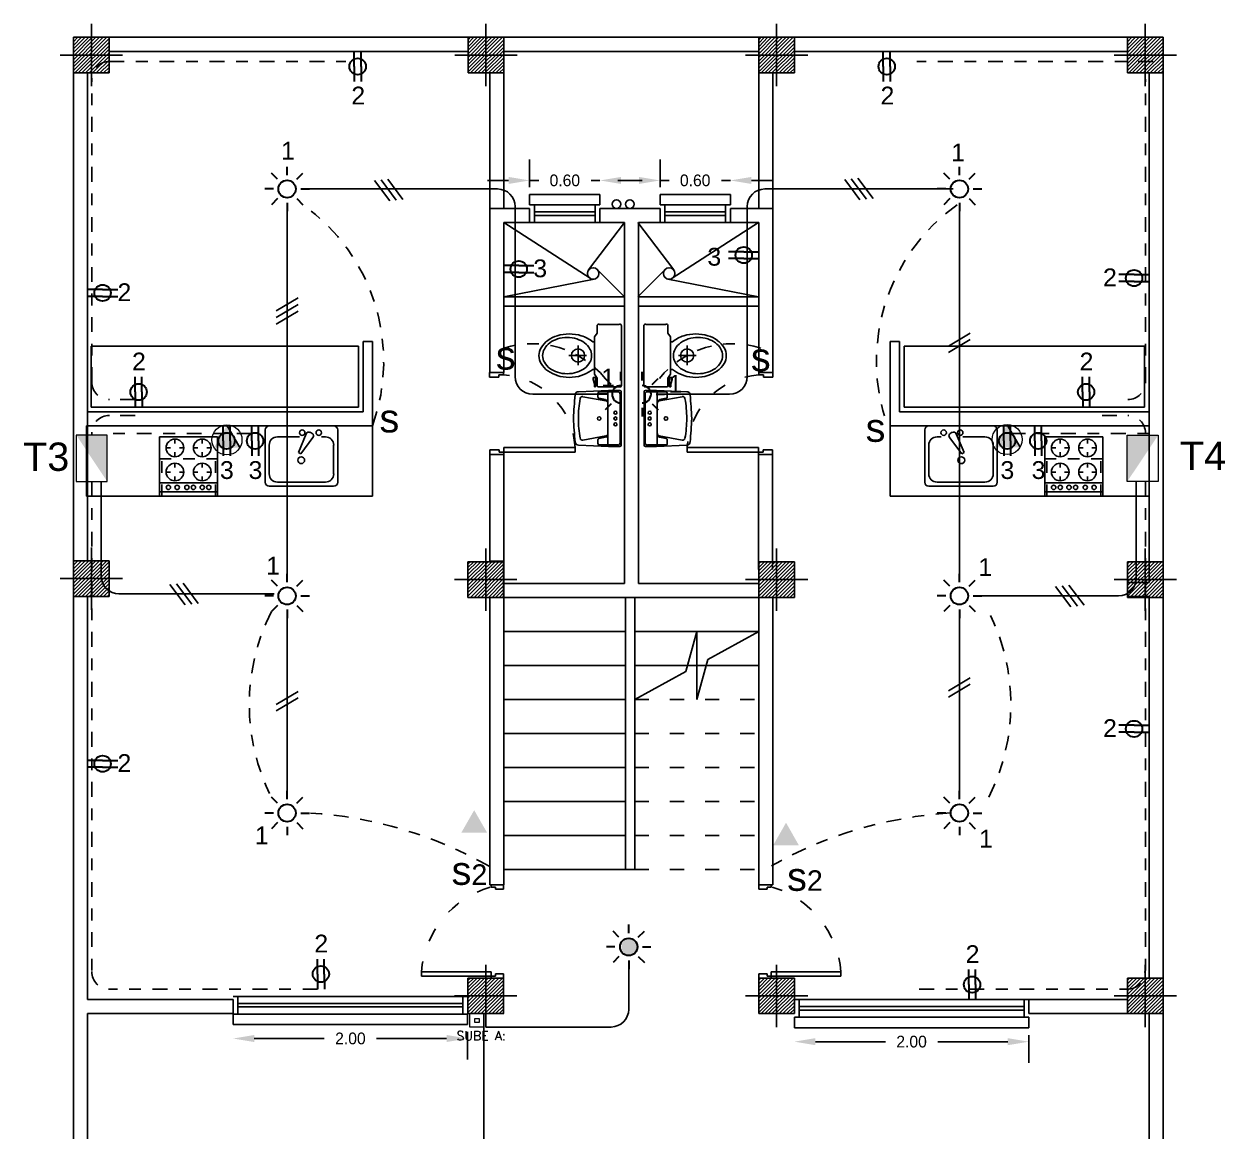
# Model space of a CAD drawing. Extents: x 876.5 to 905.5, y -313.4 to -291.
# Drawn here: x 876.67 to 886.91, y -300.86 to -291.41 of the extents above; entities that cross this region are included whole.
import ezdxf

# ---------------------------------------------------------------- set-up
doc = ezdxf.new("R2010")
doc.units = 0
doc.header["$LTSCALE"] = 0.01
for name, pattern in [('ACAD_ISO03W100', [30, 12, -18]), ('DASHDOT', [25.4, 12.7, -6.35, 0, -6.35]), ('HIDDEN', [0.375, 0.25, -0.125]), ('TRAZOS2', [9.525, 6.35, -3.175])]:
    doc.linetypes.add(name, pattern=pattern)
doc.layers.get('0').update_dxf_attribs({"linetype": 'CONTINUOUS'})
doc.styles.add('BARRIOS', font='arial.ttf')
doc.styles.add('STYLE5', font='simplex.shx', dxfattribs={"height": 2.6})

msp = doc.modelspace()

# ---------------------------------------------------------------- hatches: boundary and pattern name
h = msp.add_hatch(color=7)
h.dxf.hatch_style = 1
h.paths.add_polyline_path([(878.401, -294.828), (878.291, -295.02), (878.511, -295.02)])
h = msp.add_hatch(color=7)
h.dxf.hatch_style = 1
h.paths.add_polyline_path([(885.056, -294.825), (884.946, -295.017), (885.166, -295.017)])
at = {"linetype": 'TRAZOS2', "lineweight": 0}
for points in [[(877.38, -295.311), (877.38, -294.914), (877.116, -294.914)], [(886.08, -295.311), (886.08, -294.914), (886.345, -294.914)]]:
    msp.add_hatch(color=7, dxfattribs=at).paths.add_polyline_path(points)
h = msp.add_hatch(color=7)
h.dxf.hatch_style = 1
h.paths.add_polyline_path([(880.51, -298.114), (880.4, -298.306), (880.62, -298.306)])
h = msp.add_hatch(color=7)
h.dxf.hatch_style = 1
h.paths.add_polyline_path([(883.17, -298.221), (883.06, -298.414), (883.28, -298.414)])
at = {"linetype": 'Continuous'}
h = msp.add_hatch(color=7, dxfattribs=at)
h.dxf.hatch_style = 1
h.paths.add_polyline_path([(881.766, -299.28, 1), (881.914, -299.28, 1)])

# ---------------------------------------------------------------- linework, layer by layer
at = {"color": 7}
for p, q in [((877.244, -291.406), (877.244, -291.938)), ((880.61, -291.938), (880.61, -291.406)), ((883.089, -291.938), (883.089, -291.406)), ((886.235, -291.406), (886.235, -291.938)), ((877.092, -291.52), (877.396, -291.52)), ((877.092, -291.824), (877.092, -291.52)), ((877.092, -291.527), (877.099, -291.52)), ((877.092, -291.558), (877.129, -291.52)), ((877.092, -291.589), (877.16, -291.52)), ((877.092, -291.619), (877.191, -291.52)), ((877.092, -291.65), (877.222, -291.52)), ((877.092, -291.681), (877.252, -291.52)), ((877.092, -291.711), (877.283, -291.52)), ((877.092, -291.742), (877.314, -291.52)), ((877.092, -291.773), (877.344, -291.52)), ((877.092, -291.804), (877.375, -291.52)), ((877.092, -291.52), (877.396, -291.52)), ((877.092, -291.824), (877.092, -291.52)), ((877.102, -291.824), (877.396, -291.53)), ((877.133, -291.824), (877.396, -291.561)), ((877.396, -291.52), (877.396, -291.824)), ((877.396, -291.52), (877.396, -291.824)), ((880.458, -291.824), (880.458, -291.52)), ((880.458, -291.52), (880.762, -291.52)), ((880.752, -291.52), (880.458, -291.815)), ((880.721, -291.52), (880.458, -291.784)), ((880.691, -291.52), (880.458, -291.753)), ((880.66, -291.52), (880.458, -291.722)), ((880.629, -291.52), (880.458, -291.692)), ((880.599, -291.52), (880.458, -291.661)), ((880.568, -291.52), (880.458, -291.63)), ((880.537, -291.52), (880.458, -291.6)), ((880.506, -291.52), (880.458, -291.569)), ((880.476, -291.52), (880.458, -291.538)), ((880.458, -291.824), (880.458, -291.52)), ((880.458, -291.52), (880.762, -291.52)), ((880.762, -291.541), (880.479, -291.824)), ((880.762, -291.52), (880.762, -291.824)), ((880.762, -291.52), (880.762, -291.824)), ((882.937, -291.824), (882.937, -291.52)), ((882.937, -291.52), (883.241, -291.52)), ((883.231, -291.52), (882.937, -291.815)), ((883.2, -291.52), (882.937, -291.784)), ((883.17, -291.52), (882.937, -291.753)), ((883.139, -291.52), (882.937, -291.722)), ((883.108, -291.52), (882.937, -291.692)), ((883.078, -291.52), (882.937, -291.661)), ((883.047, -291.52), (882.937, -291.63)), ((883.016, -291.52), (882.937, -291.6)), ((882.985, -291.52), (882.937, -291.569)), ((882.955, -291.52), (882.937, -291.538)), ((882.937, -291.824), (882.937, -291.52)), ((882.937, -291.52), (883.241, -291.52)), ((883.241, -291.541), (882.958, -291.824)), ((883.241, -291.52), (883.241, -291.824)), ((883.241, -291.52), (883.241, -291.824)), ((886.083, -291.52), (886.387, -291.52)), ((886.083, -291.824), (886.083, -291.52)), ((886.083, -291.527), (886.09, -291.52)), ((886.083, -291.558), (886.12, -291.52)), ((886.083, -291.589), (886.151, -291.52)), ((886.083, -291.619), (886.182, -291.52)), ((886.083, -291.65), (886.213, -291.52)), ((886.083, -291.681), (886.243, -291.52)), ((886.083, -291.711), (886.274, -291.52)), ((886.083, -291.742), (886.305, -291.52)), ((886.083, -291.773), (886.335, -291.52)), ((886.083, -291.804), (886.366, -291.52)), ((886.083, -291.52), (886.387, -291.52)), ((886.083, -291.824), (886.083, -291.52)), ((886.093, -291.824), (886.387, -291.53)), ((886.124, -291.824), (886.387, -291.561)), ((886.387, -291.52), (886.387, -291.824)), ((886.387, -291.52), (886.387, -291.824)), ((877.163, -291.824), (877.396, -291.592)), ((877.194, -291.824), (877.396, -291.622)), ((877.225, -291.824), (877.396, -291.653)), ((880.762, -291.572), (880.51, -291.824)), ((880.762, -291.603), (880.54, -291.824)), ((880.762, -291.633), (880.571, -291.824)), ((880.762, -291.664), (880.602, -291.824)), ((883.241, -291.572), (882.989, -291.824)), ((883.241, -291.603), (883.019, -291.824)), ((883.241, -291.633), (883.05, -291.824)), ((883.241, -291.664), (883.081, -291.824)), ((886.154, -291.824), (886.387, -291.592)), ((886.185, -291.824), (886.387, -291.622)), ((886.216, -291.824), (886.387, -291.653)), ((876.978, -291.672), (877.51, -291.672)), ((877.255, -291.824), (877.396, -291.684)), ((877.286, -291.824), (877.396, -291.715)), ((877.317, -291.824), (877.396, -291.745)), ((880.876, -291.672), (880.344, -291.672)), ((880.762, -291.695), (880.632, -291.824)), ((880.762, -291.726), (880.663, -291.824)), ((880.762, -291.756), (880.694, -291.824)), ((883.355, -291.672), (882.823, -291.672)), ((883.241, -291.695), (883.111, -291.824)), ((883.241, -291.726), (883.142, -291.824)), ((883.241, -291.756), (883.173, -291.824)), ((885.969, -291.672), (886.501, -291.672)), ((886.246, -291.824), (886.387, -291.684)), ((886.277, -291.824), (886.387, -291.715)), ((886.308, -291.824), (886.387, -291.745)), ((877.396, -291.824), (877.092, -291.824)), ((877.396, -291.824), (877.092, -291.824)), ((877.348, -291.824), (877.396, -291.776)), ((877.378, -291.824), (877.396, -291.807)), ((880.762, -291.824), (880.458, -291.824)), ((880.762, -291.824), (880.458, -291.824)), ((880.642, -292.98), (880.642, -291.824)), ((880.642, -291.824), (880.762, -291.824)), ((880.762, -291.787), (880.724, -291.824)), ((880.762, -291.818), (880.755, -291.824)), ((880.762, -291.824), (880.762, -292.98)), ((882.937, -292.98), (882.937, -291.824)), ((882.937, -291.824), (883.057, -291.824)), ((883.241, -291.824), (882.937, -291.824)), ((883.241, -291.824), (882.937, -291.824)), ((883.057, -291.824), (883.057, -292.98)), ((883.241, -291.787), (883.203, -291.824)), ((883.241, -291.818), (883.234, -291.824)), ((886.387, -291.824), (886.083, -291.824)), ((886.387, -291.824), (886.083, -291.824)), ((886.339, -291.824), (886.387, -291.776)), ((886.369, -291.824), (886.387, -291.807)), ((880.983, -292.797), (880.983, -292.561)), ((882.095, -292.797), (882.095, -292.561)), ((879.66, -292.742), (879.789, -292.915)), ((879.716, -292.736), (879.845, -292.909)), ((879.772, -292.73), (879.901, -292.903)), ((880.803, -292.741), (880.623, -292.741)), ((880.983, -292.741), (881.06, -292.741)), ((881.583, -292.741), (881.507, -292.741)), ((881.915, -292.741), (881.735, -292.741)), ((881.763, -292.741), (881.943, -292.741)), ((882.095, -292.741), (882.172, -292.741)), ((882.695, -292.741), (882.619, -292.741)), ((882.875, -292.741), (883.055, -292.741)), ((883.671, -292.733), (883.801, -292.906)), ((883.727, -292.727), (883.857, -292.9)), ((883.783, -292.722), (883.913, -292.894)), ((880.983, -292.86), (881.583, -292.86)), ((880.983, -292.86), (880.983, -292.95)), ((881.583, -292.95), (881.583, -292.86)), ((882.095, -292.86), (882.695, -292.86)), ((882.095, -292.86), (882.095, -292.95)), ((882.695, -292.95), (882.695, -292.86)), ((880.762, -292.98), (880.642, -292.98)), ((880.983, -292.95), (881.583, -292.95)), ((881.023, -292.95), (881.023, -293.1)), ((881.543, -292.95), (881.543, -293.1)), ((882.095, -292.95), (882.695, -292.95)), ((882.135, -292.95), (882.135, -293.1)), ((882.655, -292.95), (882.655, -293.1)), ((883.057, -292.98), (882.937, -292.98)), ((881.023, -293.01), (881.543, -293.01)), ((881.023, -293.04), (881.543, -293.04)), ((882.135, -293.01), (882.655, -293.01)), ((882.135, -293.04), (882.655, -293.04)), ((880.983, -293.1), (881.583, -293.1)), ((882.095, -293.1), (882.695, -293.1)), ((878.821, -293.854), (879.007, -293.743)), ((878.821, -293.911), (879.007, -293.8)), ((881.792, -293.734), (880.762, -293.734)), ((881.792, -293.814), (880.762, -293.814)), ((882.942, -293.734), (881.912, -293.734)), ((882.942, -293.814), (881.912, -293.814)), ((878.821, -293.967), (879.007, -293.856)), ((881.559, -293.982), (881.559, -294.043)), ((881.577, -293.969), (881.748, -293.969)), ((881.766, -294.489), (881.766, -293.982)), ((881.957, -294.489), (881.957, -293.982)), ((882.146, -293.969), (881.974, -293.969)), ((882.163, -293.982), (882.163, -294.043)), ((881.537, -294.118, 0.32), (881.522, -294.118, 0.32)), ((881.559, -294.043), (881.537, -294.076)), ((881.537, -294.076), (881.537, -294.395)), ((882.163, -294.043), (882.185, -294.076)), ((882.185, -294.076), (882.185, -294.395)), ((882.185, -294.118, 0.32), (882.201, -294.118, 0.32)), ((884.556, -294.154), (884.742, -294.043)), ((884.556, -294.21), (884.742, -294.099)), ((881.396, -294.15), (881.396, -294.317)), ((882.326, -294.15), (882.326, -294.317)), ((881.318, -294.236), (881.469, -294.236)), ((882.404, -294.236), (882.253, -294.236)), ((880.641, -294.38), (880.641, -294.42)), ((880.641, -294.42), (880.721, -294.42)), ((880.721, -294.42), (880.721, -294.4)), ((880.721, -294.4), (880.761, -294.4)), ((880.761, -294.38), (880.761, -294.4)), ((881.537, -294.353, 0.32), (881.521, -294.353, 0.32)), ((881.524, -294.423, 0.62), (881.524, -294.438, 0.62)), ((881.546, -294.423, 0.62), (881.524, -294.423, 0.62)), ((881.537, -294.395), (881.559, -294.429)), ((881.546, -294.503, 0.62), (881.546, -294.423, 0.62)), ((881.559, -294.429), (881.559, -294.489)), ((882.185, -294.395), (882.163, -294.429)), ((882.163, -294.429), (882.163, -294.489)), ((882.177, -294.423, 0.62), (882.198, -294.423, 0.62)), ((882.177, -294.503, 0.62), (882.177, -294.423, 0.62)), ((882.185, -294.353, 0.32), (882.201, -294.353, 0.32)), ((882.198, -294.423, 0.62), (882.198, -294.438, 0.62)), ((882.937, -294.38), (882.937, -294.4)), ((882.977, -294.4), (882.937, -294.4)), ((882.977, -294.42), (882.977, -294.4)), ((883.057, -294.42), (882.977, -294.42)), ((883.057, -294.38), (883.057, -294.42)), ((881.656, -294.533), (881.399, -294.544)), ((881.524, -294.438, 0.62), (881.535, -294.477, 0.62)), ((881.535, -294.477, 0.62), (881.535, -294.503, 0.62)), ((881.535, -294.503, 0.62), (881.546, -294.503, 0.62)), ((881.577, -294.502), (881.748, -294.502)), ((881.753, -294.532), (881.66, -294.532)), ((881.97, -294.532), (882.062, -294.532)), ((882.146, -294.502), (881.974, -294.502)), ((882.066, -294.533), (882.323, -294.544)), ((882.188, -294.503, 0.62), (882.177, -294.503, 0.62)), ((882.198, -294.438, 0.62), (882.188, -294.477, 0.62)), ((882.188, -294.477, 0.62), (882.188, -294.503, 0.62)), ((881.634, -294.622), (881.438, -294.586)), ((881.566, -294.555), (881.566, -294.591)), ((881.574, -294.6), (881.631, -294.611)), ((881.735, -294.545), (881.576, -294.545)), ((881.639, -294.622), (881.639, -294.624)), ((881.65, -294.542), (881.65, -294.772)), ((881.755, -294.979), (881.755, -294.564)), ((881.763, -294.772), (881.763, -294.542)), ((881.96, -294.772), (881.96, -294.542)), ((881.968, -294.979), (881.968, -294.564)), ((881.988, -294.545), (882.146, -294.545)), ((882.072, -294.542), (882.072, -294.772)), ((882.083, -294.622), (882.083, -294.624)), ((882.088, -294.622), (882.285, -294.586)), ((882.148, -294.6), (882.091, -294.611)), ((882.156, -294.555), (882.156, -294.591)), ((878.511, -295.02), (878.401, -294.828)), ((881.65, -294.772), (881.65, -295.001)), ((881.763, -295.001), (881.763, -294.772)), ((881.96, -295.001), (881.96, -294.772)), ((882.072, -294.772), (882.072, -295.001)), ((885.166, -295.017), (885.056, -294.825)), ((881.438, -294.957), (881.634, -294.921)), ((881.631, -294.932), (881.574, -294.943)), ((881.639, -294.919), (881.639, -294.921)), ((882.083, -294.919), (882.083, -294.921)), ((882.285, -294.957), (882.088, -294.921)), ((882.091, -294.932), (882.148, -294.943)), ((880.642, -295.04), (880.722, -295.04)), ((880.642, -295.04), (880.642, -295.08)), ((880.722, -295.06), (880.722, -295.04)), ((880.762, -295.06), (880.762, -295.02)), ((880.762, -295.02), (881.371, -295.02)), ((881.371, -295.02), (881.371, -295.06)), ((881.399, -294.999), (881.656, -295.01)), ((881.566, -294.952), (881.566, -294.989)), ((881.576, -294.998), (881.735, -294.998)), ((881.66, -295.011), (881.753, -295.011)), ((882.062, -295.011), (881.97, -295.011)), ((882.146, -294.998), (881.988, -294.998)), ((882.323, -294.999), (882.066, -295.01)), ((882.156, -294.952), (882.156, -294.989)), ((882.936, -295.02), (882.327, -295.02)), ((882.327, -295.02), (882.327, -295.06)), ((882.936, -295.06), (882.936, -295.02)), ((882.976, -295.06), (882.976, -295.04)), ((883.056, -295.04), (882.976, -295.04)), ((883.056, -295.04), (883.056, -295.08)), ((880.722, -295.06), (880.762, -295.06)), ((880.762, -295.06), (881.371, -295.06)), ((880.762, -295.08), (880.762, -295.06)), ((882.936, -295.06), (882.327, -295.06)), ((882.976, -295.06), (882.936, -295.06)), ((882.936, -295.08), (882.936, -295.06)), ((877.244, -295.872), (877.244, -296.404)), ((880.609, -296.412), (880.609, -295.88)), ((883.089, -296.412), (883.089, -295.88)), ((886.235, -296.412), (886.235, -295.88)), ((877.092, -295.986), (877.396, -295.986)), ((877.092, -296.29), (877.092, -295.986)), ((877.092, -295.993), (877.099, -295.986)), ((877.092, -296.024), (877.129, -295.986)), ((877.092, -296.055), (877.16, -295.986)), ((877.092, -296.085), (877.191, -295.986)), ((877.092, -296.116), (877.222, -295.986)), ((877.092, -296.147), (877.252, -295.986)), ((877.092, -296.177), (877.283, -295.986)), ((877.092, -296.208), (877.314, -295.986)), ((877.092, -296.239), (877.344, -295.986)), ((877.092, -296.27), (877.375, -295.986)), ((877.092, -295.986), (877.396, -295.986)), ((877.092, -296.29), (877.092, -295.986)), ((877.102, -296.29), (877.396, -295.996)), ((877.133, -296.29), (877.396, -296.027)), ((877.163, -296.29), (877.396, -296.058)), ((877.396, -295.986), (877.396, -296.29)), ((877.396, -295.986), (877.396, -296.29)), ((880.457, -296.298), (880.457, -295.994)), ((880.457, -295.994), (880.761, -295.994)), ((880.751, -295.994), (880.457, -296.288)), ((880.721, -295.994), (880.457, -296.257)), ((880.69, -295.994), (880.457, -296.227)), ((880.659, -295.994), (880.457, -296.196)), ((880.628, -295.994), (880.457, -296.165)), ((880.598, -295.994), (880.457, -296.134)), ((880.567, -295.994), (880.457, -296.104)), ((880.536, -295.994), (880.457, -296.073)), ((880.506, -295.994), (880.457, -296.042)), ((880.475, -295.994), (880.457, -296.012)), ((880.457, -296.298), (880.457, -295.994)), ((880.457, -295.994), (880.761, -295.994)), ((880.761, -296.015), (880.478, -296.298)), ((880.761, -296.045), (880.509, -296.298)), ((880.761, -295.994), (880.761, -296.298)), ((880.761, -295.994), (880.761, -296.298)), ((882.937, -296.298), (882.937, -295.994)), ((882.937, -295.994), (883.241, -295.994)), ((883.231, -295.994), (882.937, -296.288)), ((883.2, -295.994), (882.937, -296.257)), ((883.17, -295.994), (882.937, -296.227)), ((883.139, -295.994), (882.937, -296.196)), ((883.108, -295.994), (882.937, -296.165)), ((883.078, -295.994), (882.937, -296.134)), ((883.047, -295.994), (882.937, -296.104)), ((883.016, -295.994), (882.937, -296.073)), ((882.985, -295.994), (882.937, -296.042)), ((882.955, -295.994), (882.937, -296.012)), ((882.937, -296.298), (882.937, -295.994)), ((882.937, -295.994), (883.241, -295.994)), ((883.241, -296.015), (882.958, -296.298)), ((883.241, -296.045), (882.989, -296.298)), ((883.241, -295.994), (883.241, -296.298)), ((883.241, -295.994), (883.241, -296.298)), ((886.083, -296.298), (886.083, -295.994)), ((886.083, -295.994), (886.387, -295.994)), ((886.377, -295.994), (886.083, -296.288)), ((886.346, -295.994), (886.083, -296.257)), ((886.316, -295.994), (886.083, -296.227)), ((886.285, -295.994), (886.083, -296.196)), ((886.254, -295.994), (886.083, -296.165)), ((886.224, -295.994), (886.083, -296.134)), ((886.193, -295.994), (886.083, -296.104)), ((886.162, -295.994), (886.083, -296.073)), ((886.131, -295.994), (886.083, -296.042)), ((886.101, -295.994), (886.083, -296.012)), ((886.083, -296.298), (886.083, -295.994)), ((886.083, -295.994), (886.387, -295.994)), ((886.387, -296.015), (886.104, -296.298)), ((886.387, -296.045), (886.135, -296.298)), ((886.387, -295.994), (886.387, -296.298)), ((886.387, -295.994), (886.387, -296.298)), ((876.978, -296.138), (877.51, -296.138)), ((877.194, -296.29), (877.396, -296.088)), ((877.225, -296.29), (877.396, -296.119)), ((877.255, -296.29), (877.396, -296.15)), ((880.875, -296.146), (880.343, -296.146)), ((880.761, -296.076), (880.539, -296.298)), ((880.761, -296.107), (880.57, -296.298)), ((880.761, -296.138), (880.601, -296.298)), ((880.761, -296.168), (880.632, -296.298)), ((883.355, -296.146), (882.823, -296.146)), ((883.241, -296.076), (883.019, -296.298)), ((883.241, -296.107), (883.05, -296.298)), ((883.241, -296.138), (883.081, -296.298)), ((883.241, -296.168), (883.111, -296.298)), ((886.501, -296.146), (885.969, -296.146)), ((886.387, -296.076), (886.165, -296.298)), ((886.387, -296.107), (886.196, -296.298)), ((886.387, -296.138), (886.227, -296.298)), ((886.387, -296.168), (886.257, -296.298)), ((877.286, -296.29), (877.396, -296.181)), ((877.317, -296.29), (877.396, -296.211)), ((877.348, -296.29), (877.396, -296.242)), ((877.378, -296.29), (877.396, -296.273)), ((877.914, -296.189), (878.044, -296.362)), ((877.97, -296.183), (878.1, -296.356)), ((878.026, -296.177), (878.156, -296.35)), ((880.761, -296.199), (880.662, -296.298)), ((880.761, -296.23), (880.693, -296.298)), ((880.761, -296.26), (880.724, -296.298)), ((883.241, -296.199), (883.142, -296.298)), ((883.241, -296.23), (883.173, -296.298)), ((883.241, -296.26), (883.203, -296.298)), ((885.47, -296.205), (885.6, -296.378)), ((885.526, -296.199), (885.656, -296.372)), ((885.582, -296.194), (885.712, -296.366)), ((886.387, -296.199), (886.288, -296.298)), ((886.387, -296.23), (886.319, -296.298)), ((886.387, -296.26), (886.349, -296.298)), ((877.396, -296.29), (877.092, -296.29)), ((877.396, -296.29), (877.092, -296.29)), ((880.761, -296.298), (880.457, -296.298)), ((880.761, -296.298), (880.457, -296.298)), ((880.761, -296.291), (880.754, -296.298)), ((883.241, -296.298), (882.937, -296.298)), ((883.241, -296.298), (882.937, -296.298)), ((883.241, -296.291), (883.234, -296.298)), ((886.387, -296.298), (886.083, -296.298)), ((886.387, -296.298), (886.083, -296.298)), ((886.387, -296.291), (886.38, -296.298)), ((880.762, -296.59), (881.8, -296.59)), ((881.88, -296.59), (882.937, -296.59)), ((880.762, -296.88), (881.8, -296.88)), ((881.88, -296.88), (882.937, -296.88)), ((884.556, -297.095), (884.742, -296.984)), ((884.556, -297.151), (884.742, -297.04)), ((878.821, -297.211), (879.007, -297.1)), ((878.821, -297.267), (879.007, -297.156)), ((880.762, -297.17), (881.8, -297.17)), ((880.762, -297.46), (881.8, -297.46)), ((880.762, -297.46), (881.8, -297.46)), ((880.762, -297.75), (881.8, -297.75)), ((880.762, -298.04), (881.8, -298.04)), ((880.762, -298.33), (881.8, -298.33)), ((880.762, -298.62), (881.8, -298.62)), ((880.655, -298.752), (880.655, -298.77)), ((880.691, -298.77), (880.655, -298.77)), ((880.691, -298.788), (880.691, -298.77)), ((880.761, -298.788), (880.691, -298.788)), ((880.761, -298.752), (880.761, -298.788)), ((882.937, -298.752), (882.937, -298.788)), ((882.937, -298.788), (883.008, -298.788)), ((883.008, -298.77), (883.043, -298.77)), ((883.008, -298.788), (883.008, -298.77)), ((883.043, -298.752), (883.043, -298.77)), ((880.609, -299.964), (880.609, -299.432)), ((883.089, -299.964), (883.089, -299.432)), ((886.235, -299.964), (886.235, -299.432)), ((880.061, -299.494), (880.061, -299.529)), ((880.655, -299.494), (880.061, -299.494)), ((880.655, -299.529), (880.061, -299.529)), ((880.457, -299.85), (880.457, -299.546)), ((880.457, -299.546), (880.761, -299.546)), ((880.751, -299.546), (880.457, -299.841)), ((880.721, -299.546), (880.457, -299.81)), ((880.69, -299.546), (880.457, -299.779)), ((880.659, -299.546), (880.457, -299.748)), ((880.628, -299.546), (880.457, -299.718)), ((880.598, -299.546), (880.457, -299.687)), ((880.567, -299.546), (880.457, -299.656)), ((880.536, -299.546), (880.457, -299.626)), ((880.506, -299.546), (880.457, -299.595)), ((880.475, -299.546), (880.457, -299.564)), ((880.457, -299.85), (880.457, -299.546)), ((880.457, -299.546), (880.761, -299.546)), ((880.655, -299.529), (880.655, -299.494)), ((880.655, -299.546), (880.655, -299.529)), ((880.691, -299.529), (880.655, -299.529)), ((880.761, -299.511), (880.691, -299.511)), ((880.691, -299.529), (880.691, -299.511)), ((880.761, -299.511), (880.761, -299.546)), ((880.761, -299.546), (880.761, -299.85)), ((880.761, -299.546), (880.761, -299.85)), ((882.937, -299.511), (882.937, -299.546)), ((882.937, -299.511), (883.008, -299.511)), ((882.937, -299.85), (882.937, -299.546)), ((882.937, -299.546), (883.241, -299.546)), ((883.231, -299.546), (882.937, -299.841)), ((883.2, -299.546), (882.937, -299.81)), ((883.17, -299.546), (882.937, -299.779)), ((883.139, -299.546), (882.937, -299.748)), ((883.108, -299.546), (882.937, -299.718)), ((883.078, -299.546), (882.937, -299.687)), ((883.047, -299.546), (882.937, -299.656)), ((883.016, -299.546), (882.937, -299.626)), ((882.985, -299.546), (882.937, -299.595)), ((882.955, -299.546), (882.937, -299.564)), ((882.937, -299.85), (882.937, -299.546)), ((882.937, -299.546), (883.241, -299.546)), ((883.008, -299.529), (883.008, -299.511)), ((883.008, -299.529), (883.043, -299.529)), ((883.043, -299.494), (883.638, -299.494)), ((883.043, -299.529), (883.043, -299.494)), ((883.043, -299.546), (883.043, -299.529)), ((883.043, -299.529), (883.638, -299.529)), ((883.241, -299.546), (883.241, -299.85)), ((883.241, -299.546), (883.241, -299.85)), ((883.638, -299.494), (883.638, -299.529)), ((886.083, -299.85), (886.083, -299.546)), ((886.083, -299.546), (886.387, -299.546)), ((886.377, -299.546), (886.083, -299.841)), ((886.346, -299.546), (886.083, -299.81)), ((886.316, -299.546), (886.083, -299.779)), ((886.285, -299.546), (886.083, -299.748)), ((886.254, -299.546), (886.083, -299.718)), ((886.224, -299.546), (886.083, -299.687)), ((886.193, -299.546), (886.083, -299.656)), ((886.162, -299.546), (886.083, -299.626)), ((886.131, -299.546), (886.083, -299.595)), ((886.101, -299.546), (886.083, -299.564)), ((886.083, -299.85), (886.083, -299.546)), ((886.083, -299.546), (886.387, -299.546)), ((886.387, -299.546), (886.387, -299.85)), ((886.387, -299.546), (886.387, -299.85)), ((880.761, -299.567), (880.478, -299.85)), ((880.761, -299.598), (880.509, -299.85)), ((880.761, -299.629), (880.539, -299.85)), ((883.241, -299.567), (882.958, -299.85)), ((883.241, -299.598), (882.989, -299.85)), ((883.241, -299.629), (883.019, -299.85)), ((886.387, -299.567), (886.104, -299.85)), ((886.387, -299.598), (886.135, -299.85)), ((886.387, -299.629), (886.165, -299.85)), ((880.454, -299.703), (878.454, -299.703)), ((878.494, -299.853), (878.494, -299.703)), ((880.875, -299.698), (880.343, -299.698)), ((880.414, -299.853), (880.414, -299.703)), ((880.761, -299.659), (880.57, -299.85)), ((880.761, -299.69), (880.601, -299.85)), ((880.761, -299.721), (880.632, -299.85)), ((880.761, -299.752), (880.662, -299.85)), ((883.355, -299.698), (882.823, -299.698)), ((883.241, -299.659), (883.05, -299.85)), ((883.241, -299.69), (883.081, -299.85)), ((883.241, -299.721), (883.111, -299.85)), ((883.241, -299.752), (883.142, -299.85)), ((885.241, -299.73), (883.241, -299.73)), ((883.281, -299.88), (883.281, -299.73)), ((885.201, -299.88), (885.201, -299.73)), ((886.501, -299.698), (885.969, -299.698)), ((886.387, -299.659), (886.196, -299.85)), ((886.387, -299.69), (886.227, -299.85)), ((886.387, -299.721), (886.257, -299.85)), ((886.387, -299.752), (886.288, -299.85)), ((880.454, -299.853), (878.454, -299.853)), ((878.454, -299.853), (878.454, -299.943)), ((880.414, -299.763), (878.494, -299.763)), ((880.414, -299.793), (878.494, -299.793)), ((880.454, -299.943), (880.454, -299.853)), ((880.761, -299.85), (880.457, -299.85)), ((880.761, -299.85), (880.457, -299.85)), ((880.761, -299.782), (880.693, -299.85)), ((880.761, -299.813), (880.724, -299.85)), ((880.761, -299.844), (880.754, -299.85)), ((883.241, -299.85), (882.937, -299.85)), ((883.241, -299.85), (882.937, -299.85)), ((883.241, -299.782), (883.173, -299.85)), ((883.241, -299.813), (883.203, -299.85)), ((883.241, -299.844), (883.234, -299.85)), ((885.201, -299.79), (883.281, -299.79)), ((885.201, -299.82), (883.281, -299.82)), ((886.387, -299.85), (886.083, -299.85)), ((886.387, -299.85), (886.083, -299.85)), ((886.387, -299.782), (886.319, -299.85)), ((886.387, -299.813), (886.349, -299.85)), ((886.387, -299.844), (886.38, -299.85)), ((880.454, -299.943), (878.454, -299.943)), ((885.241, -299.88), (883.241, -299.88)), ((883.241, -299.88), (883.241, -299.97)), ((885.241, -299.97), (885.241, -299.88)), ((878.634, -300.062), (879.231, -300.062)), ((880.274, -300.062), (879.677, -300.062)), ((880.454, -300.006), (880.454, -300.242)), ((885.241, -299.97), (883.241, -299.97)), ((885.241, -300.033), (885.241, -300.269)), ((883.421, -300.089), (884.018, -300.089)), ((885.061, -300.089), (884.464, -300.089))]:
    msp.add_line(p, q, dxfattribs=at)
at = {"color": 7, "linetype": 'Continuous'}
for p, q in [((877.092, -291.52), (877.092, -311.47)), ((877.092, -291.52), (886.387, -291.52)), ((886.387, -291.52), (886.387, -311.47)), ((877.396, -291.64), (880.458, -291.64)), ((880.762, -291.64), (882.937, -291.64)), ((883.241, -291.64), (886.083, -291.64)), ((877.212, -291.824), (877.212, -295.986)), ((886.267, -291.824), (886.267, -296.17)), ((879.104, -292.814), (880.709, -292.814)), ((884.595, -292.814), (882.989, -292.814)), ((880.642, -294.38), (880.642, -292.98)), ((880.642, -292.98), (880.983, -292.98)), ((880.859, -292.964), (880.859, -294.415)), ((880.983, -293.1), (880.983, -292.98)), ((881.583, -292.98), (882.095, -292.98)), ((881.583, -293.1), (881.583, -292.98)), ((882.095, -293.1), (882.095, -292.98)), ((882.695, -292.98), (883.057, -292.98)), ((882.695, -293.1), (882.695, -292.98)), ((882.839, -292.964), (882.839, -294.415)), ((883.057, -294.38), (883.057, -292.98)), ((878.914, -293.004), (878.914, -296.096)), ((884.649, -293.004), (884.649, -296.096)), ((880.762, -293.1), (881.498, -293.576)), ((880.762, -294.38), (880.762, -293.1)), ((881.792, -293.1), (880.762, -293.1)), ((881.792, -293.1), (881.486, -293.505)), ((881.792, -293.1), (881.792, -296.18)), ((881.906, -293.1), (882.212, -293.505)), ((881.912, -293.1), (881.912, -296.18)), ((882.937, -293.1), (881.912, -293.1)), ((882.936, -293.1), (882.2, -293.576)), ((882.937, -294.38), (882.937, -293.1)), ((881.792, -293.734), (881.56, -293.5)), ((881.906, -293.734), (882.138, -293.5)), ((880.762, -293.734), (881.534, -293.583)), ((882.936, -293.734), (882.163, -293.583)), ((879.562, -294.715), (879.562, -294.115)), ((879.642, -294.115), (879.562, -294.115)), ((879.642, -294.835), (879.642, -294.115)), ((884.057, -294.835), (884.057, -294.115)), ((884.057, -294.115), (884.137, -294.115)), ((884.137, -294.715), (884.137, -294.115)), ((879.522, -294.155), (877.243, -294.155)), ((877.243, -294.155), (877.243, -294.675)), ((879.522, -294.675), (879.522, -294.155)), ((884.177, -294.155), (886.227, -294.155)), ((884.177, -294.675), (884.177, -294.155)), ((886.227, -294.155), (886.227, -294.675)), ((880.642, -294.38), (880.762, -294.38)), ((882.937, -294.38), (883.057, -294.38)), ((881.571, -294.565), (881.009, -294.565)), ((882.128, -294.565), (882.689, -294.565)), ((879.562, -294.715), (877.212, -294.715)), ((877.243, -294.675), (879.522, -294.675)), ((884.137, -294.715), (886.267, -294.715)), ((886.227, -294.675), (884.177, -294.675)), ((877.203, -294.835), (879.642, -294.835)), ((877.203, -295.435), (877.203, -294.835)), ((879.642, -294.835), (877.212, -294.835)), ((879.642, -294.835), (879.642, -295.435)), ((884.057, -294.835), (886.267, -294.835)), ((886.267, -294.835), (884.057, -294.835)), ((884.057, -294.835), (884.057, -295.435)), ((886.267, -295.435), (886.267, -294.835)), ((880.642, -295.988), (880.642, -295.08)), ((880.642, -295.08), (880.762, -295.08)), ((880.762, -295.988), (880.762, -295.08)), ((882.936, -296.06), (882.936, -295.08)), ((882.936, -295.08), (883.056, -295.08)), ((883.056, -296.06), (883.056, -295.08)), ((877.329, -295.311), (877.329, -296.119)), ((886.157, -296.136), (886.157, -295.311)), ((879.642, -295.435), (877.203, -295.435)), ((884.057, -295.435), (886.267, -295.435)), ((880.642, -295.994), (880.642, -295.988)), ((880.762, -295.988), (880.642, -295.988)), ((880.762, -298.752), (880.762, -295.988)), ((882.937, -296.3), (882.937, -295.994)), ((882.937, -295.994), (883.057, -295.994)), ((883.057, -295.994), (883.057, -295.994)), ((886.083, -296.17), (886.083, -296.29)), ((886.083, -296.17), (886.267, -296.17)), ((877.479, -296.269), (878.804, -296.269)), ((880.762, -296.18), (881.792, -296.18)), ((881.912, -296.18), (882.937, -296.18)), ((877.212, -296.29), (877.212, -299.73)), ((880.642, -298.752), (880.642, -296.298)), ((880.642, -296.3), (880.642, -296.298)), ((880.762, -296.42), (880.762, -296.3)), ((880.762, -296.3), (881.8, -296.3)), ((881.8, -296.3), (881.8, -298.62)), ((881.8, -296.3), (882.937, -296.3)), ((881.88, -296.3), (881.88, -298.62)), ((882.937, -298.752), (882.937, -296.298)), ((883.057, -298.752), (883.057, -296.298)), ((883.057, -296.3), (883.057, -296.298)), ((884.839, -296.286), (886.007, -296.286)), ((886.267, -296.29), (886.083, -296.29)), ((886.267, -296.29), (886.267, -299.546)), ((878.914, -296.476), (878.914, -297.948)), ((884.649, -296.476), (884.649, -297.948)), ((882.408, -296.59), (882.314, -296.932)), ((882.408, -296.59), (882.408, -297.17)), ((882.503, -296.828), (882.937, -296.59)), ((882.503, -296.828), (882.408, -297.17)), ((881.88, -297.17), (882.314, -296.932)), ((881.8, -298.62), (881.88, -298.62)), ((880.762, -298.752), (880.642, -298.752)), ((882.937, -298.752), (883.057, -298.752)), ((881.828, -299.47), (881.828, -299.814)), ((878.455, -299.73), (877.212, -299.73)), ((878.455, -299.85), (878.455, -299.73)), ((885.241, -299.73), (886.083, -299.73)), ((885.241, -299.73), (885.241, -299.85)), ((877.212, -299.85), (877.212, -301.495)), ((878.455, -299.85), (877.212, -299.85)), ((880.592, -299.85), (880.592, -311.076)), ((880.762, -299.85), (880.642, -299.85)), ((885.241, -299.85), (886.267, -299.85)), ((886.267, -299.85), (886.267, -301.73)), ((880.609, -299.964), (881.678, -299.964))]:
    msp.add_line(p, q, dxfattribs=at)
at = {"color": 7, "lineweight": 30}
for p, q in [((879.487, -291.769), (879.487, -291.64)), ((879.545, -291.769), (879.545, -291.64)), ((884, -291.769), (884, -291.64)), ((884.059, -291.769), (884.059, -291.64)), ((879.487, -291.769), (879.487, -291.897)), ((879.545, -291.769), (879.545, -291.897)), ((884, -291.769), (884, -291.897)), ((884.059, -291.769), (884.059, -291.897)), ((878.831, -292.731), (878.78, -292.68)), ((878.914, -292.697), (878.914, -292.624)), ((878.997, -292.731), (879.048, -292.68)), ((884.566, -292.731), (884.515, -292.68)), ((884.649, -292.697), (884.649, -292.624)), ((884.732, -292.731), (884.783, -292.68)), ((878.797, -292.814), (878.724, -292.814)), ((879.031, -292.814), (879.104, -292.814)), ((884.532, -292.814), (884.459, -292.814)), ((884.766, -292.814), (884.839, -292.814)), ((878.831, -292.896), (878.78, -292.948)), ((878.914, -292.931), (878.914, -293.004)), ((878.997, -292.896), (879.048, -292.948)), ((884.566, -292.896), (884.515, -292.948)), ((884.649, -292.931), (884.649, -293.004)), ((884.732, -292.896), (884.783, -292.948)), ((882.809, -293.349), (882.68, -293.349)), ((882.809, -293.407), (882.68, -293.407)), ((882.809, -293.349), (882.937, -293.349)), ((882.809, -293.407), (882.937, -293.407)), ((880.89, -293.468), (880.762, -293.468)), ((880.89, -293.468), (881.019, -293.468)), ((880.89, -293.526), (880.762, -293.526)), ((880.89, -293.526), (881.019, -293.526)), ((886.139, -293.544), (886.01, -293.544)), ((886.139, -293.603), (886.01, -293.603)), ((886.139, -293.544), (886.267, -293.544)), ((886.139, -293.603), (886.267, -293.603)), ((877.34, -293.672), (877.212, -293.672)), ((877.34, -293.672), (877.469, -293.672)), ((877.34, -293.73), (877.212, -293.73)), ((877.34, -293.73), (877.469, -293.73)), ((877.618, -294.546), (877.617, -294.418)), ((877.676, -294.546), (877.675, -294.418)), ((881.678, -294.482), (881.626, -294.43)), ((881.76, -294.448), (881.76, -294.375)), ((881.944, -294.448), (881.944, -294.375)), ((882.027, -294.482), (882.078, -294.43)), ((885.7, -294.546), (885.7, -294.418)), ((885.759, -294.546), (885.758, -294.418)), ((877.618, -294.546), (877.618, -294.675)), ((877.676, -294.546), (877.677, -294.675)), ((881.644, -294.565), (881.571, -294.565)), ((882.061, -294.565), (882.134, -294.565)), ((885.7, -294.546), (885.701, -294.675)), ((885.759, -294.546), (885.759, -294.675)), ((881.678, -294.647), (881.626, -294.699)), ((881.76, -294.681), (881.76, -294.755)), ((881.944, -294.681), (881.944, -294.755)), ((882.027, -294.647), (882.078, -294.699)), ((878.369, -294.963), (878.369, -294.835)), ((878.427, -294.963), (878.427, -294.835)), ((878.612, -294.963), (878.612, -294.835)), ((878.67, -294.963), (878.67, -294.835)), ((885.027, -294.963), (885.027, -294.835)), ((885.085, -294.963), (885.085, -294.835)), ((885.292, -294.963), (885.292, -294.835)), ((885.35, -294.963), (885.35, -294.835)), ((878.369, -294.963), (878.369, -295.092)), ((878.427, -294.963), (878.427, -295.092)), ((878.612, -294.963), (878.612, -295.092)), ((878.67, -294.963), (878.67, -295.092)), ((885.027, -294.963), (885.027, -295.092)), ((885.085, -294.963), (885.085, -295.092)), ((885.292, -294.963), (885.292, -295.092)), ((885.35, -294.963), (885.35, -295.092)), ((878.831, -296.203), (878.78, -296.151)), ((878.914, -296.169), (878.914, -296.096)), ((878.997, -296.203), (879.048, -296.151)), ((884.566, -296.203), (884.515, -296.151)), ((884.649, -296.169), (884.649, -296.096)), ((884.732, -296.203), (884.783, -296.151)), ((878.797, -296.286), (878.724, -296.286)), ((878.831, -296.368), (878.78, -296.42)), ((878.997, -296.368), (879.048, -296.42)), ((879.031, -296.286), (879.104, -296.286)), ((884.532, -296.286), (884.459, -296.286)), ((884.566, -296.368), (884.515, -296.42)), ((884.732, -296.368), (884.783, -296.42)), ((884.766, -296.286), (884.839, -296.286)), ((878.914, -296.402), (878.914, -296.476)), ((884.649, -296.402), (884.649, -296.476)), ((886.139, -297.39), (886.01, -297.39)), ((886.139, -297.39), (886.267, -297.39)), ((886.139, -297.449), (886.01, -297.449)), ((886.139, -297.449), (886.267, -297.449)), ((877.34, -297.689), (877.212, -297.689)), ((877.34, -297.689), (877.469, -297.689)), ((877.34, -297.747), (877.212, -297.747)), ((877.34, -297.747), (877.469, -297.747)), ((878.831, -298.055), (878.78, -298.004)), ((878.914, -298.021), (878.914, -297.948)), ((878.997, -298.055), (879.048, -298.004)), ((884.566, -298.055), (884.515, -298.004)), ((884.649, -298.021), (884.649, -297.948)), ((884.732, -298.055), (884.783, -298.004)), ((878.797, -298.138), (878.724, -298.138)), ((878.831, -298.22), (878.78, -298.272)), ((878.997, -298.22), (879.048, -298.272)), ((879.031, -298.138), (879.104, -298.138)), ((884.532, -298.138), (884.459, -298.138)), ((884.566, -298.22), (884.515, -298.272)), ((884.732, -298.22), (884.783, -298.272)), ((884.766, -298.138), (884.839, -298.138)), ((878.914, -298.255), (878.914, -298.328)), ((884.649, -298.255), (884.649, -298.328)), ((881.828, -299.163), (881.828, -299.09)), ((881.745, -299.197), (881.694, -299.145)), ((881.91, -299.197), (881.962, -299.145)), ((881.711, -299.28), (881.638, -299.28)), ((881.945, -299.28), (882.018, -299.28)), ((879.173, -299.512), (879.172, -299.384)), ((879.231, -299.512), (879.23, -299.384)), ((881.745, -299.362), (881.694, -299.414)), ((881.828, -299.396), (881.828, -299.47)), ((881.91, -299.362), (881.962, -299.414)), ((879.173, -299.512), (879.174, -299.641)), ((879.231, -299.512), (879.232, -299.64)), ((884.728, -299.602), (884.728, -299.474)), ((884.787, -299.602), (884.786, -299.473)), ((884.728, -299.602), (884.729, -299.73)), ((884.787, -299.602), (884.787, -299.73))]:
    msp.add_line(p, q, dxfattribs=at)
at = {"color": 7, "linetype": 'DASHDOT'}
for p, q in [((877.398, -291.726), (879.414, -291.726)), ((886.301, -291.726), (884.285, -291.726)), ((877.248, -294.461), (877.248, -291.876)), ((886.236, -294.461), (886.236, -291.876)), ((877.618, -294.611), (877.398, -294.611)), ((877.618, -294.746), (877.398, -294.746)), ((885.866, -294.746), (886.086, -294.746)), ((877.248, -294.914), (877.248, -294.896)), ((878.612, -294.899), (877.367, -294.899)), ((885.087, -294.899), (886.332, -294.899)), ((877.248, -295.311), (877.248, -299.491)), ((886.236, -295.311), (886.236, -299.491)), ((879.174, -299.641), (877.398, -299.641)), ((884.307, -299.641), (886.082, -299.641))]:
    msp.add_line(p, q, dxfattribs=at)
at = {"color": 7, "linetype": 'ByBlock'}
for p, q in [((879.311, -294.835), (878.762, -294.835)), ((884.388, -294.835), (884.937, -294.835)), ((877.826, -295.435), (877.826, -294.929)), ((877.826, -294.929), (878.321, -294.929)), ((878.321, -294.929), (878.321, -295.435)), ((878.727, -294.87), (878.727, -295.315)), ((878.832, -294.929), (879.02, -294.929)), ((879.077, -294.902), (879.01, -295.062)), ((879.03, -295.073), (879.134, -294.935)), ((879.111, -294.89), (879.127, -294.9)), ((879.207, -294.929), (879.241, -294.929)), ((879.346, -295.315), (879.346, -294.87)), ((884.353, -295.315), (884.353, -294.87)), ((884.492, -294.929), (884.458, -294.929)), ((884.669, -295.073), (884.565, -294.935)), ((884.588, -294.89), (884.571, -294.9)), ((884.621, -294.902), (884.689, -295.062)), ((884.867, -294.929), (884.679, -294.929)), ((884.972, -294.87), (884.972, -295.315)), ((885.873, -294.929), (885.378, -294.929)), ((885.378, -294.929), (885.378, -295.435)), ((885.873, -295.435), (885.873, -294.929)), ((877.882, -295.023), (877.92, -295.023)), ((877.957, -294.948), (877.957, -294.985)), ((878.032, -295.023), (877.995, -295.023)), ((878.115, -295.023), (878.153, -295.023)), ((878.19, -294.948), (878.19, -294.985)), ((878.265, -295.023), (878.228, -295.023)), ((878.762, -295.245), (878.762, -294.999)), ((879.311, -294.999), (879.311, -295.245)), ((884.388, -294.999), (884.388, -295.245)), ((884.937, -295.245), (884.937, -294.999)), ((885.434, -295.023), (885.471, -295.023)), ((885.509, -294.948), (885.509, -294.985)), ((885.584, -295.023), (885.546, -295.023)), ((885.667, -295.023), (885.704, -295.023)), ((885.742, -294.948), (885.742, -294.985)), ((885.817, -295.023), (885.779, -295.023)), ((877.957, -295.098), (877.957, -295.06)), ((878.19, -295.098), (878.19, -295.06)), ((879.01, -295.062), (879.03, -295.073)), ((884.689, -295.062), (884.669, -295.073)), ((885.509, -295.098), (885.509, -295.06)), ((885.742, -295.098), (885.742, -295.06)), ((877.882, -295.229), (877.92, -295.229)), ((877.957, -295.154), (877.957, -295.191)), ((878.032, -295.229), (877.995, -295.229)), ((878.115, -295.229), (878.153, -295.229)), ((878.19, -295.154), (878.19, -295.191)), ((878.265, -295.229), (878.228, -295.229)), ((885.434, -295.229), (885.471, -295.229)), ((885.509, -295.154), (885.509, -295.191)), ((885.584, -295.229), (885.546, -295.229)), ((885.667, -295.229), (885.704, -295.229)), ((885.742, -295.154), (885.742, -295.191)), ((885.817, -295.229), (885.779, -295.229)), ((878.321, -295.322), (877.826, -295.322)), ((877.957, -295.304), (877.957, -295.266)), ((878.19, -295.304), (878.19, -295.266)), ((878.762, -295.35), (879.311, -295.35)), ((879.207, -295.315), (878.832, -295.315)), ((879.241, -295.315), (879.207, -295.315)), ((884.937, -295.35), (884.388, -295.35)), ((884.458, -295.315), (884.492, -295.315)), ((884.492, -295.315), (884.867, -295.315)), ((885.378, -295.322), (885.873, -295.322)), ((885.509, -295.304), (885.509, -295.266)), ((885.742, -295.304), (885.742, -295.266)), ((878.321, -295.397), (877.826, -295.397)), ((877.826, -295.435), (878.321, -295.435)), ((885.378, -295.397), (885.873, -295.397)), ((885.873, -295.435), (885.378, -295.435))]:
    msp.add_line(p, q, dxfattribs=at)
at = {"color": 7, "lineweight": 0}
for p, q in [((877.116, -294.914), (877.116, -295.311)), ((877.38, -294.914), (877.116, -294.914)), ((877.38, -295.311), (877.38, -294.914)), ((886.08, -295.311), (886.08, -294.914)), ((886.08, -294.914), (886.345, -294.914)), ((886.345, -294.914), (886.345, -295.311)), ((877.116, -295.311), (877.38, -295.311)), ((886.345, -295.311), (886.08, -295.311)), ((880.474, -299.85), (880.592, -299.85)), ((880.474, -299.964), (880.474, -299.85)), ((880.592, -299.85), (880.592, -299.964)), ((880.514, -299.89), (880.552, -299.89)), ((880.514, -299.924), (880.514, -299.89)), ((880.552, -299.924), (880.514, -299.924)), ((880.552, -299.89), (880.552, -299.924)), ((880.592, -299.964), (880.474, -299.964))]:
    msp.add_line(p, q, dxfattribs=at)
at = {"color": 7, "linetype": 'HIDDEN'}
for p, q in [((877.826, -295.116), (878.321, -295.116)), ((877.845, -295.435), (877.845, -295.116)), ((878.303, -295.435), (878.303, -295.116)), ((885.873, -295.116), (885.378, -295.116)), ((885.396, -295.435), (885.396, -295.116)), ((885.854, -295.435), (885.854, -295.116))]:
    msp.add_line(p, q, dxfattribs=at)
at = {"color": 7, "linetype": 'ACAD_ISO03W100'}
for p, q in [((881.88, -297.17), (882.937, -297.17)), ((881.88, -297.46), (882.937, -297.46)), ((881.88, -297.46), (882.937, -297.46)), ((881.88, -297.75), (882.937, -297.75)), ((881.88, -298.04), (882.937, -298.04)), ((881.88, -298.33), (882.937, -298.33)), ((881.88, -298.62), (882.937, -298.62))]:
    msp.add_line(p, q, dxfattribs=at)
at = {"color": 7, "lineweight": 30}
for centre, radius in [((879.516, -291.769), 0.0698), ((884.029, -291.769), 0.0698), ((878.914, -292.814), 0.0742), ((884.649, -292.814), 0.0742), ((882.809, -293.378), 0.0698), ((880.89, -293.497), 0.0698), ((886.139, -293.574), 0.0698), ((877.34, -293.701), 0.0698), ((877.647, -294.546), 0.0698), ((885.73, -294.546), 0.0698), ((878.398, -294.963), 0.0698), ((878.641, -294.963), 0.0698), ((885.056, -294.963), 0.0698), ((885.321, -294.963), 0.0698), ((878.914, -296.286), 0.0742), ((884.649, -296.286), 0.0742), ((886.139, -297.42), 0.0698), ((877.34, -297.718), 0.0698), ((878.914, -298.138), 0.0742), ((884.649, -298.138), 0.0742), ((881.828, -299.28), 0.0742), ((879.202, -299.512), 0.0698), ((884.757, -299.602), 0.0698)]:
    msp.add_circle(centre, radius, dxfattribs=at)
at = {"color": 7, "linetype": 'Continuous'}
for centre, radius in [((881.723, -292.943), 0.0369), ((881.838, -292.943), 0.0369), ((881.525, -293.535), 0.0494), ((882.173, -293.535), 0.0494)]:
    msp.add_circle(centre, radius, dxfattribs=at)
at = {"color": 7}
for centre, radius in [((881.396, -294.235), 0.0562), ((882.326, -294.235), 0.0562), ((881.715, -294.723), 0.013), ((882.007, -294.723), 0.013), ((881.576, -294.772), 0.0155), ((881.715, -294.772), 0.013), ((881.715, -294.822), 0.013), ((882.007, -294.772), 0.013), ((882.007, -294.822), 0.013), ((882.146, -294.772), 0.0155)]:
    msp.add_circle(centre, radius, dxfattribs=at)
at = {"color": 7, "lineweight": 15}
for centre in [(878.401, -294.955), (885.056, -294.952)]:
    msp.add_circle(centre, 0.128, dxfattribs=at)
at = {"color": 7, "linetype": 'ByBlock'}
for centre, radius in [((879.043, -294.893), 0.0234), ((879.184, -294.893), 0.0234), ((884.515, -294.893), 0.0234), ((884.656, -294.893), 0.0234), ((877.957, -295.023), 0.075), ((878.19, -295.023), 0.075), ((885.509, -295.023), 0.075), ((885.742, -295.023), 0.075), ((879.034, -295.128), 0.0293), ((884.665, -295.128), 0.0293), ((877.957, -295.229), 0.075), ((878.19, -295.229), 0.075), ((885.509, -295.229), 0.075), ((885.742, -295.229), 0.075), ((877.901, -295.36), 0.0187), ((877.976, -295.36), 0.0187), ((878.059, -295.36), 0.0187), ((878.115, -295.36), 0.0187), ((878.19, -295.36), 0.0187), ((878.246, -295.36), 0.0187), ((885.453, -295.36), 0.0187), ((885.509, -295.36), 0.0187), ((885.584, -295.36), 0.0187), ((885.64, -295.36), 0.0187), ((885.723, -295.36), 0.0187), ((885.798, -295.36), 0.0187)]:
    msp.add_circle(centre, radius, dxfattribs=at)
at = {"color": 7, "linetype": 'DASHDOT'}
for centre, radius, start, end in [((877.398, -291.876), 0.15, 90, 180), ((878.103, -294.282), 1.635, 340.255, 54.6818), ((885.576, -294.282), 1.635, 125.3182, 199.745), ((881.004, -294.937), 0.803, 39.1541, 107.5343), ((882.714, -294.937), 0.803, 72.4657, 140.8459), ((877.398, -294.461), 0.15, 180, 270), ((886.086, -294.461), 0.15, 270, 0), ((877.398, -294.896), 0.15, 90, 180), ((886.086, -294.896), 0.15, 0, 90), ((880.347, -297.212), 1.756, 153.1975, 206.8025), ((883.332, -297.212), 1.756, 333.1975, 26.8025), ((878.886, -301.695), 3.564, 60.4797, 86.4959), ((884.793, -301.695), 3.564, 93.5041, 119.5203), ((877.398, -299.491), 0.15, 180, 270), ((886.082, -299.491), 0.15, 270, 0)]:
    msp.add_arc(centre, radius, start, end, dxfattribs=at)
at = {"color": 7, "linetype": 'Continuous'}
for centre, start, end in [((880.709, -292.964), 0, 90), ((882.989, -292.964), 90, 180), ((881.009, -294.415), 180, 270), ((882.689, -294.415), 270, 0), ((877.479, -296.119), 180, 270), ((886.007, -296.136), 270, 0), ((881.678, -299.814), 270, 0)]:
    msp.add_arc(centre, 0.15, start, end, dxfattribs=at)
at = {"color": 7}
for centre, radius, start, end in [((881.572, -293.981), 0.0132, 69.6901, 184.0497), ((881.753, -293.981), 0.0132, 355.9503, 110.3099), ((881.97, -293.981), 0.0132, 69.6901, 184.0497), ((882.15, -293.981), 0.0132, 355.9503, 110.3099), ((881.256, -294.271), 0.203, 125.4699, 149.8283), ((881.296, -294.326), 0.271, 106.4428, 125.4699), ((881.284, -294.301), 0.217, 106.9878, 126.4101), ((881.321, -294.414), 0.363, 90, 106.4428), ((881.303, -294.364), 0.283, 90, 106.9878), ((881.303, -294.364), 0.283, 73.0122, 90), ((881.321, -294.414), 0.363, 73.5572, 90), ((881.322, -294.301), 0.217, 53.5899, 73.0122), ((881.347, -294.326), 0.271, 50.0496, 73.5572), ((882.375, -294.326), 0.271, 106.4428, 129.9504), ((882.4, -294.301), 0.217, 106.9878, 126.4101), ((882.401, -294.414), 0.363, 90, 106.4428), ((882.419, -294.364), 0.283, 90, 106.9878), ((882.401, -294.414), 0.363, 73.5572, 90), ((882.419, -294.364), 0.283, 73.0122, 90), ((882.439, -294.301), 0.217, 53.5899, 73.0122), ((882.427, -294.326), 0.271, 54.5301, 73.5572), ((882.466, -294.271), 0.203, 30.1717, 54.5301), ((881.196, -294.236), 0.134, 149.8283, 180), ((881.209, -294.236), 0.115, 150.6806, 180), ((881.254, -294.261), 0.167, 126.4101, 150.6806), ((881.352, -294.261), 0.167, 29.3194, 53.5899), ((881.397, -294.236), 0.115, 360, 29.3194), ((882.325, -294.236), 0.115, 150.6806, 180), ((882.37, -294.261), 0.167, 126.4101, 150.6806), ((882.468, -294.261), 0.167, 29.3194, 53.5899), ((882.513, -294.236), 0.115, 360, 29.3194), ((882.526, -294.236), 0.134, 360, 30.1717), ((881.196, -294.236), 0.134, 180, 210.1717), ((881.256, -294.201), 0.203, 210.1717, 234.5301), ((881.209, -294.236), 0.115, 180, 209.3194), ((881.254, -294.21), 0.167, 209.3194, 233.5899), ((881.352, -294.21), 0.167, 306.4101, 330.6806), ((881.397, -294.236), 0.115, 330.6806, 360), ((882.325, -294.236), 0.115, 180, 209.3194), ((882.37, -294.21), 0.167, 209.3194, 233.5899), ((882.468, -294.21), 0.167, 306.4101, 330.6806), ((882.466, -294.201), 0.203, 305.4699, 329.8283), ((882.513, -294.236), 0.115, 330.6806, 0), ((882.526, -294.236), 0.134, 329.8283, 0), ((881.296, -294.145), 0.271, 234.5301, 253.5572), ((881.284, -294.17), 0.217, 233.5899, 253.0122), ((881.321, -294.058), 0.363, 253.5572, 270), ((881.303, -294.107), 0.283, 253.0122, 270), ((881.303, -294.107), 0.283, 270, 286.9878), ((881.321, -294.058), 0.363, 270, 286.4428), ((881.322, -294.17), 0.217, 286.9878, 306.4101), ((881.347, -294.145), 0.271, 286.4428, 305.4699), ((881.387, -294.201), 0.203, 305.4699, 311.3564), ((882.336, -294.201), 0.203, 228.6436, 234.5301), ((882.375, -294.145), 0.271, 234.5301, 253.5572), ((882.4, -294.17), 0.217, 233.5899, 253.0122), ((882.401, -294.058), 0.363, 253.5572, 270), ((882.419, -294.107), 0.283, 253.0122, 270), ((882.401, -294.058), 0.363, 270, 286.4428), ((882.419, -294.107), 0.283, 270, 286.9878), ((882.439, -294.17), 0.217, 286.9878, 306.4101), ((882.427, -294.145), 0.271, 286.4428, 305.4699), ((881.572, -294.49), 0.0132, 175.9503, 290.3099), ((881.66, -294.542), 0.0099, 90, 180), ((881.753, -294.49), 0.0132, 249.6901, 4.0497), ((881.753, -294.542), 0.0099, 0, 90), ((881.97, -294.49), 0.0132, 175.9503, 290.3099), ((881.97, -294.542), 0.0099, 90, 180), ((882.062, -294.542), 0.0099, 0, 90), ((882.15, -294.49), 0.0132, 249.6901, 4.0497), ((885.925, -294.999), 4.574, 174.6268, 177.1515), ((881.4, -294.573), 0.0297, 92.4154, 174.6268), ((882.293, -294.768), 0.894, 169.297, 180.2433), ((881.434, -294.605), 0.0198, 79.5312, 169.297), ((881.576, -294.555), 0.0099, 90, 180), ((881.576, -294.591), 0.0099, 180, 259.6573), ((881.63, -294.621), 0.0099, 352.1788, 79.6573), ((881.631, -294.642), 0.0198, 0, 79.5312), ((881.735, -294.564), 0.0198, 0, 90), ((881.988, -294.564), 0.0198, 90, 180), ((882.092, -294.642), 0.0198, 100.4688, 180), ((882.093, -294.621), 0.0099, 100.3427, 187.8212), ((882.146, -294.555), 0.0099, 0, 90), ((882.146, -294.591), 0.0099, 280.3427, 0), ((882.288, -294.605), 0.0198, 10.703, 100.4688), ((881.429, -294.768), 0.894, 359.7567, 10.703), ((882.322, -294.573), 0.0297, 5.3732, 87.5846), ((877.798, -294.999), 4.574, 2.8485, 5.3732), ((885.925, -294.544), 4.574, 182.8485, 185.3732), ((882.293, -294.775), 0.894, 179.7567, 190.703), ((881.429, -294.775), 0.894, 349.297, 0.2433), ((877.798, -294.544), 4.574, 354.6268, 357.1515), ((881.434, -294.938), 0.0198, 190.703, 280.4688), ((881.576, -294.952), 0.0099, 100.3427, 180), ((881.63, -294.923), 0.0099, 280.3427, 7.8212), ((881.631, -294.901), 0.0198, 280.4688, 0), ((882.092, -294.901), 0.0198, 180, 259.5312), ((882.093, -294.923), 0.0099, 172.1788, 259.6573), ((882.146, -294.952), 0.0099, 0, 79.6573), ((882.288, -294.938), 0.0198, 259.5312, 349.297), ((881.4, -294.97), 0.0297, 185.3732, 267.5846), ((881.576, -294.989), 0.0099, 180, 270), ((881.66, -295.001), 0.0099, 180, 270), ((881.735, -294.979), 0.0198, 270, 0), ((881.753, -295.001), 0.0099, 270, 0), ((881.97, -295.001), 0.0099, 180, 270), ((881.988, -294.979), 0.0198, 180, 270), ((882.062, -295.001), 0.0099, 270, 0), ((882.146, -294.989), 0.0099, 270, 0), ((882.322, -294.97), 0.0297, 272.4154, 354.6268)]:
    msp.add_arc(centre, radius, start, end, dxfattribs=at)
at = {"color": 7, "linetype": 'ACAD_ISO03W100'}
for centre, radius, start, end in [((880.715, -295.054), 0.656, 3.0253, 86.0279), ((882.982, -295.054), 0.656, 93.9721, 176.9747), ((880.876, -299.555), 0.818, 106.3147, 175.6824), ((882.822, -299.555), 0.818, 4.3176, 73.6853)]:
    msp.add_arc(centre, radius, start, end, dxfattribs=at)
at = {"color": 7, "lineweight": 30}
for centre, start, end in [((881.76, -294.565), 90, 270), ((881.944, -294.565), 270, 90)]:
    msp.add_arc(centre, 0.0742, start, end, dxfattribs=at)
at = {"color": 7, "linetype": 'ByBlock'}
for centre, radius, start, end in [((878.762, -294.87), 0.0351, 90, 180), ((879.311, -294.87), 0.0351, 0, 90), ((884.388, -294.87), 0.0351, 90, 180), ((884.937, -294.87), 0.0351, 0, 90), ((878.832, -294.999), 0.0703, 90, 180), ((879.099, -294.911), 0.0234, 60, 159.4623), ((879.116, -294.92), 0.0234, 320.5377, 60), ((879.241, -294.999), 0.0703, 0, 90), ((884.458, -294.999), 0.0703, 90, 180), ((884.583, -294.92), 0.0234, 120, 219.4623), ((884.6, -294.911), 0.0234, 20.5377, 120), ((884.867, -294.999), 0.0703, 0, 90), ((878.832, -295.245), 0.0703, 180, 270), ((879.241, -295.245), 0.0703, 270, 0), ((884.458, -295.245), 0.0703, 180, 270), ((884.867, -295.245), 0.0703, 270, 0), ((878.762, -295.315), 0.0351, 180, 270), ((879.311, -295.315), 0.0351, 270, 0), ((884.388, -295.315), 0.0351, 180, 270), ((884.937, -295.315), 0.0351, 270, 0)]:
    msp.add_arc(centre, radius, start, end, dxfattribs=at)
at = {"color": 7}
for points in [[(880.803, -292.711), (880.803, -292.771), (880.983, -292.741)], [(881.763, -292.711), (881.763, -292.771), (881.583, -292.741)], [(881.915, -292.711), (881.915, -292.771), (882.095, -292.741)], [(882.875, -292.711), (882.875, -292.771), (882.695, -292.741)], [(878.634, -300.032), (878.634, -300.092), (878.454, -300.062)], [(880.274, -300.032), (880.274, -300.092), (880.454, -300.062)], [(883.421, -300.059), (883.421, -300.119), (883.241, -300.089)], [(885.061, -300.059), (885.061, -300.119), (885.241, -300.089)]]:
    msp.add_solid(points, dxfattribs=at)

# ---------------------------------------------------------------- texts
at = {"color": 7, "linetype": 'Continuous', "style": 'BARRIOS'}
for s, height, p in [('2', 0.152, (879.462, -292.093)), ('2', 0.152, (883.976, -292.093)), ('1', 0.152, (878.862, -292.563)), ('1', 0.152, (884.579, -292.578)), ('3', 0.152, (882.499, -293.468)), ('3', 0.152, (881.014, -293.567)), ('2', 0.152, (885.874, -293.644)), ('2', 0.152, (877.467, -293.771)), ('2', 0.152, (877.591, -294.362)), ('s', 0.242, (880.695, -294.355)), ('s', 0.242, (882.87, -294.369)), ('2', 0.152, (885.674, -294.362)), ('1', 0.152, (881.593, -294.499)), ('1', 0.152, (882.166, -294.552)), ('s', 0.242, (879.702, -294.891)), ('s', 0.242, (883.849, -294.971)), ('T3', 0.2416, (876.662, -295.219)), ('T4', 0.2416, (886.53, -295.211)), ('3', 0.152, (878.341, -295.288)), ('3', 0.152, (878.585, -295.288)), ('3', 0.152, (884.999, -295.288)), ('3', 0.152, (885.265, -295.288)), ('1', 0.152, (878.735, -296.104)), ('1', 0.152, (884.81, -296.116)), ('2', 0.152, (885.874, -297.49)), ('2', 0.152, (877.467, -297.788)), ('1', 0.152, (878.639, -298.405)), ('1', 0.152, (884.816, -298.433)), ('s', 0.242, (880.317, -298.751)), ('2', 0.175, (880.486, -298.751)), ('s', 0.242, (883.179, -298.802)), ('2', 0.175, (883.348, -298.802)), ('2', 0.152, (879.146, -299.328)), ('2', 0.152, (884.702, -299.418))]:
    msp.add_text(s, height=height, dxfattribs=at).set_placement(p)
at = {"color": 7, "style": 'STYLE5'}
msp.add_text('SUBE A:', height=0.078, dxfattribs=at).set_placement((880.359, -300.077))
at = {"color": 7, "char_height": 0.1, "attachment_point": 5}
for s, insert in [('\\A1;0.60', (881.283, -292.741)), ('\\A1;0.60', (882.395, -292.741)), ('\\A1;2.00', (879.454, -300.062)), ('\\A1;2.00', (884.241, -300.089))]:
    msp.add_mtext(s, dxfattribs=dict(at, insert=insert))

doc.saveas('drawing.dxf')
